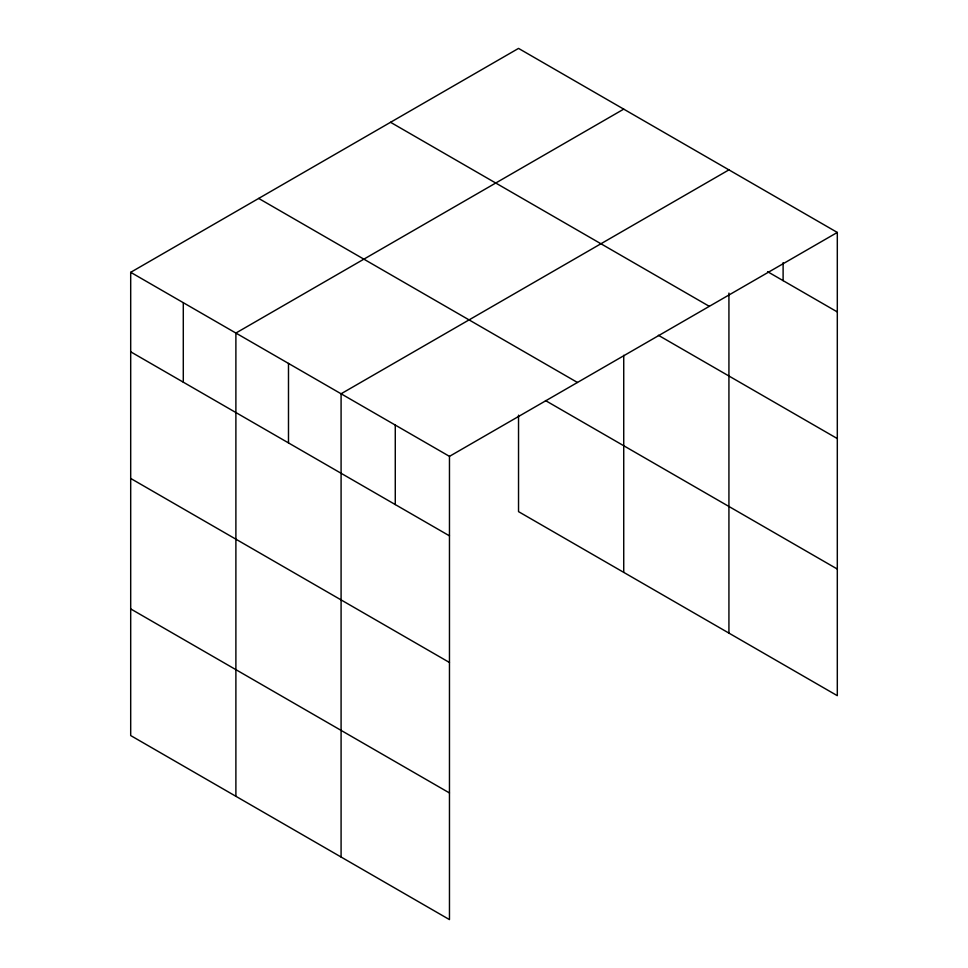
<?xml version="1.0" encoding="UTF-8"?>
<svg xmlns="http://www.w3.org/2000/svg" width="968" height="968" viewBox="0 0 968 968"><rect width="100%" height="100%" fill="white"/><g stroke="black" fill="none" stroke-linecap="round" stroke-linejoin="round"><path stroke-width="1.45" d="M130.692 272.323L449.467 456.364L449.467 919.6L130.692 735.559L130.692 272.323L518.533 48.4L837.308 232.441L837.308 695.677L518.533 511.636L518.533 415.163M623.731 109.13L235.889 333.053L235.889 796.289M728.928 169.872L341.087 393.782L341.087 857.031M449.467 456.364L837.308 232.441M767.636 271.706L837.308 311.938M390.552 122.295L709.314 306.336M658.361 335.267L837.308 438.577M258.686 198.428L577.448 382.469M545.48 400.558L837.308 569.051M130.692 351.808L449.467 535.849M130.692 478.446L449.467 662.487M130.692 608.92L449.467 792.961M783.112 262.655L783.112 280.647M728.928 293.086L728.928 633.108M623.731 355.292L623.731 572.378M395.271 425.073L395.271 504.57M288.488 363.423L288.488 442.908M183.291 302.681L183.291 382.179"/></g></svg>
